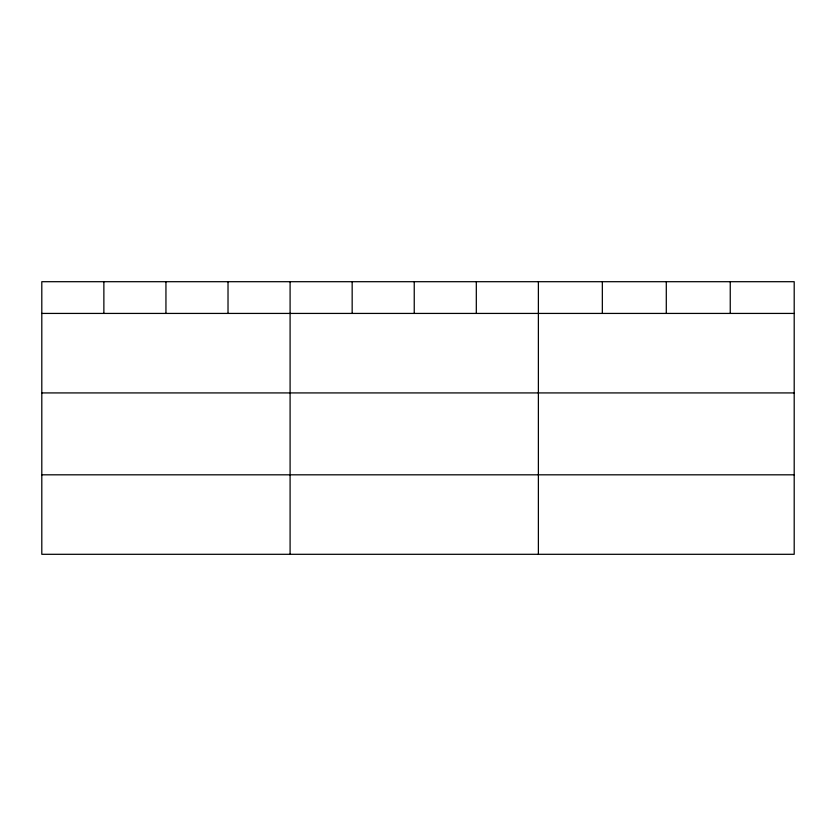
<?xml version="1.0" encoding="UTF-8"?>
<svg xmlns="http://www.w3.org/2000/svg" width="836" height="836" viewBox="0 0 836 836"><rect width="100%" height="100%" fill="white"/><g stroke="black" fill="none" stroke-linecap="round" stroke-linejoin="round"><path stroke-width="1.25" d="M794.2 313.427L794.2 554.299L41.8 554.299L41.8 281.701L794.2 281.701L794.2 313.427L41.8 313.427M41.8 392.92L794.2 392.92M41.8 474.817L794.2 474.817M730.246 281.701L730.246 313.427M666.292 281.701L666.292 313.427M602.338 281.701L602.338 313.427M538.384 281.701L538.384 554.299M476.311 281.701L476.311 313.427M414.238 281.701L414.238 313.427M352.165 281.701L352.165 313.427M290.092 281.701L290.092 554.299M228.019 281.701L228.019 313.427M165.946 281.701L165.946 313.427M103.873 281.701L103.873 313.427"/></g></svg>
